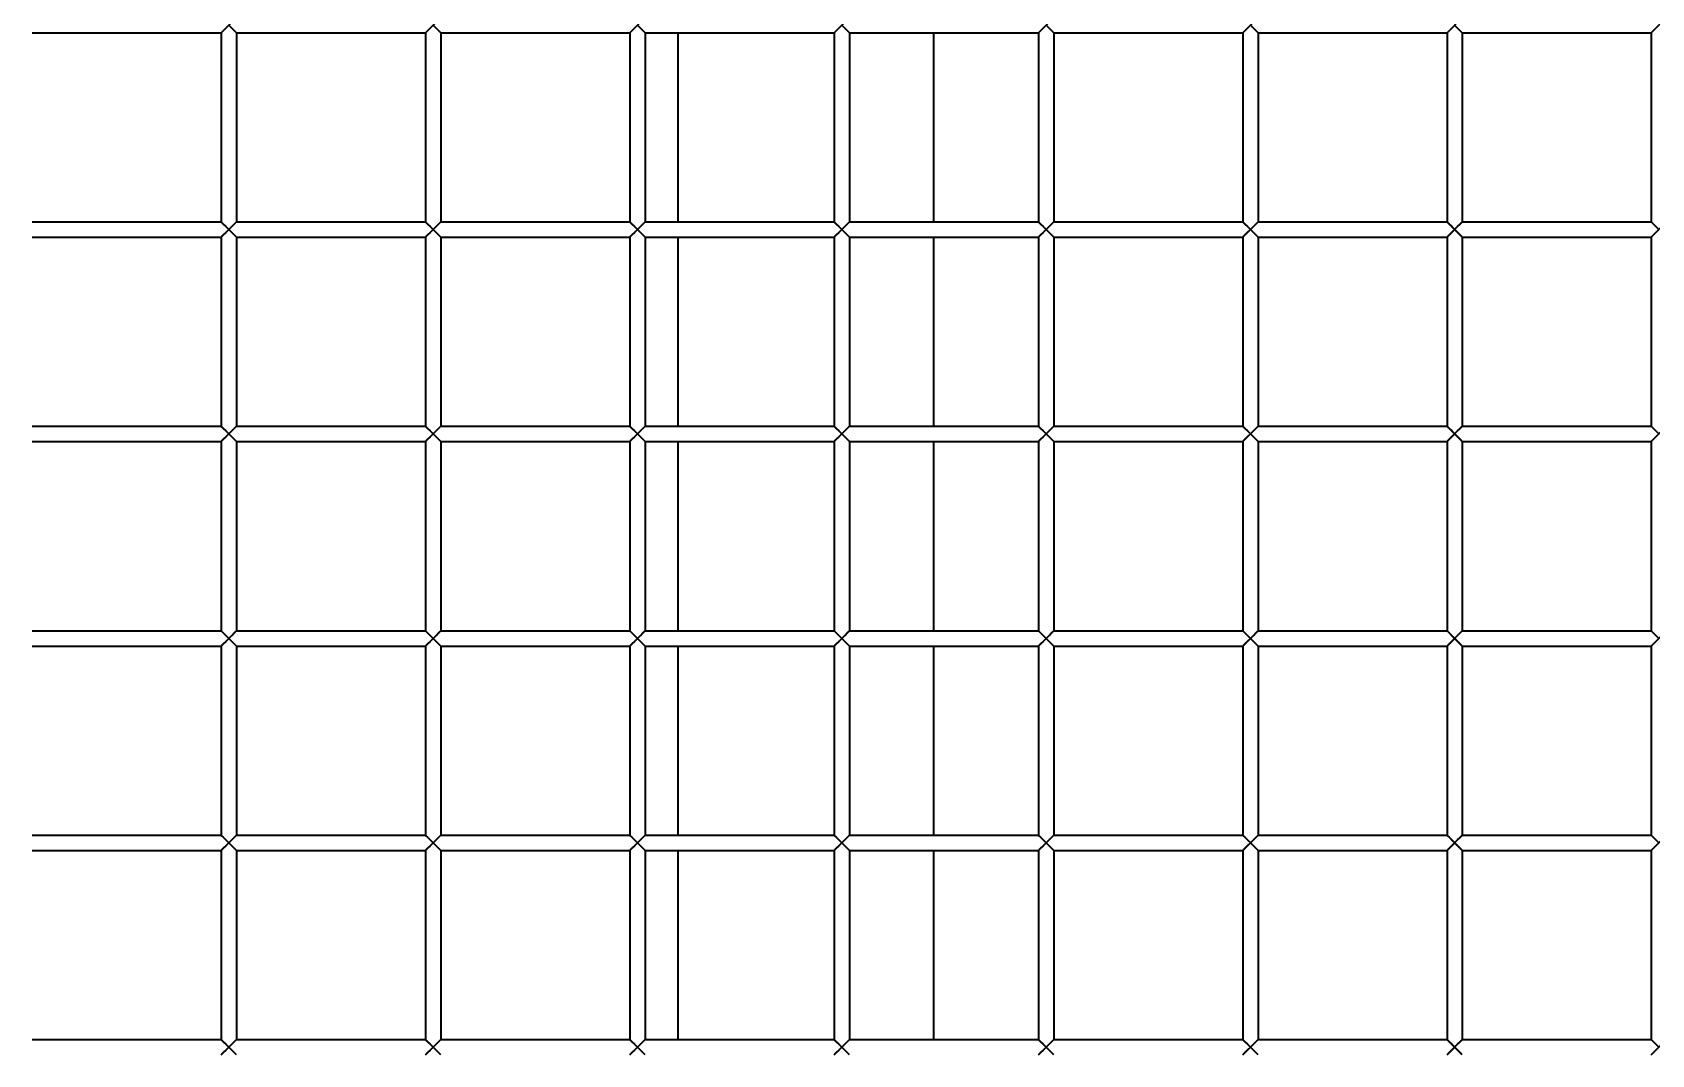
# Model space of a CAD drawing. Header units: millimetres. Extents: x 32496 to 166256, y 3504 to 23939.
# Drawn here: x 45917.2 to 46234.2, y 12467.1 to 12667.1 of the extents above; entities that cross this region are included whole.
import ezdxf

# ---------------------------------------------------------------- set-up
doc = ezdxf.new("R2010")
doc.units = ezdxf.units.MM
doc.layers.get('0').update_dxf_attribs({"lineweight": 35})

msp = doc.modelspace()

# ---------------------------------------------------------------- linework, layer by layer
at = {"linetype": 'Continuous'}
for p, q in [((45954.14, 12667.075), (45957.14, 12670.075)), ((45957.14, 12667.075), (45955.64, 12668.575)), ((45994.14, 12667.075), (45997.14, 12670.075)), ((45997.14, 12667.075), (45995.64, 12668.575)), ((46034.14, 12667.075), (46037.14, 12670.075)), ((46037.14, 12667.075), (46035.64, 12668.575)), ((46074.14, 12667.075), (46077.14, 12670.075)), ((46077.14, 12667.075), (46075.64, 12668.575)), ((46114.14, 12667.075), (46117.14, 12670.075)), ((46117.14, 12667.075), (46115.64, 12668.575)), ((46154.14, 12667.075), (46157.14, 12670.075)), ((46157.14, 12667.075), (46155.64, 12668.575)), ((46194.14, 12667.075), (46197.14, 12670.075)), ((46197.14, 12667.075), (46195.64, 12668.575)), ((46234.14, 12667.075), (46237.14, 12670.075)), ((45917.14, 12667.075), (45954.14, 12667.075)), ((45954.14, 12667.075), (45954.14, 12630.075)), ((45957.14, 12667.075), (45957.14, 12630.075)), ((45957.14, 12667.075), (45994.14, 12667.075)), ((45994.14, 12667.075), (45994.14, 12630.075)), ((45997.14, 12667.075), (45997.14, 12630.075)), ((45997.14, 12667.075), (46034.14, 12667.075)), ((46034.14, 12667.075), (46034.14, 12630.075)), ((46037.14, 12667.075), (46037.14, 12630.075)), ((46037.14, 12667.075), (46074.14, 12667.075)), ((46043.64, 12630.075), (46043.64, 12667.075)), ((46074.14, 12667.075), (46074.14, 12630.075)), ((46077.14, 12667.075), (46077.14, 12630.075)), ((46077.14, 12667.075), (46114.14, 12667.075)), ((46093.64, 12667.075), (46093.64, 12630.075)), ((46114.14, 12667.075), (46114.14, 12630.075)), ((46117.14, 12667.075), (46117.14, 12630.075)), ((46117.14, 12667.075), (46154.14, 12667.075)), ((46154.14, 12667.075), (46154.14, 12630.075)), ((46157.14, 12667.075), (46157.14, 12630.075)), ((46157.14, 12667.075), (46194.14, 12667.075)), ((46194.14, 12667.075), (46194.14, 12630.075)), ((46197.14, 12667.075), (46197.14, 12630.075)), ((46197.14, 12667.075), (46234.14, 12667.075)), ((46234.14, 12667.075), (46234.14, 12630.075)), ((45917.14, 12630.075), (45954.14, 12630.075)), ((45954.14, 12627.075), (45957.14, 12630.075)), ((45954.14, 12630.075), (45955.64, 12628.575)), ((45957.14, 12630.075), (45994.14, 12630.075)), ((45994.14, 12627.075), (45997.14, 12630.075)), ((45994.14, 12630.075), (45995.64, 12628.575)), ((45997.14, 12630.075), (46034.14, 12630.075)), ((46034.14, 12627.075), (46037.14, 12630.075)), ((46034.14, 12630.075), (46035.64, 12628.575)), ((46037.14, 12630.075), (46074.14, 12630.075)), ((46074.14, 12627.075), (46077.14, 12630.075)), ((46074.14, 12630.075), (46075.64, 12628.575)), ((46077.14, 12630.075), (46114.14, 12630.075)), ((46114.14, 12627.075), (46117.14, 12630.075)), ((46114.14, 12630.075), (46115.64, 12628.575)), ((46117.14, 12630.075), (46154.14, 12630.075)), ((46154.14, 12627.075), (46157.14, 12630.075)), ((46154.14, 12630.075), (46155.64, 12628.575)), ((46157.14, 12630.075), (46194.14, 12630.075)), ((46194.14, 12627.075), (46197.14, 12630.075)), ((46194.14, 12630.075), (46195.64, 12628.575)), ((46197.14, 12630.075), (46234.14, 12630.075)), ((46234.14, 12627.075), (46237.14, 12630.075)), ((46234.14, 12630.075), (46235.64, 12628.575)), ((45917.14, 12627.075), (45954.14, 12627.075)), ((45954.14, 12627.075), (45954.14, 12590.075)), ((45957.14, 12627.075), (45955.64, 12628.575)), ((45957.14, 12627.075), (45957.14, 12590.075)), ((45957.14, 12627.075), (45994.14, 12627.075)), ((45994.14, 12627.075), (45994.14, 12590.075)), ((45997.14, 12627.075), (45995.64, 12628.575)), ((45997.14, 12627.075), (45997.14, 12590.075)), ((45997.14, 12627.075), (46034.14, 12627.075)), ((46034.14, 12627.075), (46034.14, 12590.075)), ((46037.14, 12627.075), (46035.64, 12628.575)), ((46037.14, 12627.075), (46037.14, 12590.075)), ((46037.14, 12627.075), (46074.14, 12627.075)), ((46043.64, 12590.075), (46043.64, 12627.075)), ((46074.14, 12627.075), (46074.14, 12590.075)), ((46077.14, 12627.075), (46075.64, 12628.575)), ((46077.14, 12627.075), (46077.14, 12590.075)), ((46077.14, 12627.075), (46114.14, 12627.075)), ((46093.64, 12627.075), (46093.64, 12590.075)), ((46114.14, 12627.075), (46114.14, 12590.075)), ((46117.14, 12627.075), (46115.64, 12628.575)), ((46117.14, 12627.075), (46117.14, 12590.075)), ((46117.14, 12627.075), (46154.14, 12627.075)), ((46154.14, 12627.075), (46154.14, 12590.075)), ((46157.14, 12627.075), (46155.64, 12628.575)), ((46157.14, 12627.075), (46157.14, 12590.075)), ((46157.14, 12627.075), (46194.14, 12627.075)), ((46194.14, 12627.075), (46194.14, 12590.075)), ((46197.14, 12627.075), (46195.64, 12628.575)), ((46197.14, 12627.075), (46197.14, 12590.075)), ((46197.14, 12627.075), (46234.14, 12627.075)), ((46234.14, 12627.075), (46234.14, 12590.075)), ((45917.14, 12590.075), (45954.14, 12590.075)), ((45954.14, 12587.075), (45957.14, 12590.075)), ((45954.14, 12590.075), (45955.64, 12588.575)), ((45957.14, 12587.075), (45955.64, 12588.575)), ((45957.14, 12590.075), (45994.14, 12590.075)), ((45994.14, 12587.075), (45997.14, 12590.075)), ((45994.14, 12590.075), (45995.64, 12588.575)), ((45997.14, 12587.075), (45995.64, 12588.575)), ((45997.14, 12590.075), (46034.14, 12590.075)), ((46034.14, 12587.075), (46037.14, 12590.075)), ((46034.14, 12590.075), (46035.64, 12588.575)), ((46037.14, 12587.075), (46035.64, 12588.575)), ((46037.14, 12590.075), (46074.14, 12590.075)), ((46074.14, 12587.075), (46077.14, 12590.075)), ((46074.14, 12590.075), (46075.64, 12588.575)), ((46077.14, 12587.075), (46075.64, 12588.575)), ((46077.14, 12590.075), (46114.14, 12590.075)), ((46114.14, 12587.075), (46117.14, 12590.075)), ((46114.14, 12590.075), (46115.64, 12588.575)), ((46117.14, 12587.075), (46115.64, 12588.575)), ((46117.14, 12590.075), (46154.14, 12590.075)), ((46154.14, 12587.075), (46157.14, 12590.075)), ((46154.14, 12590.075), (46155.64, 12588.575)), ((46157.14, 12587.075), (46155.64, 12588.575)), ((46157.14, 12590.075), (46194.14, 12590.075)), ((46194.14, 12587.075), (46197.14, 12590.075)), ((46194.14, 12590.075), (46195.64, 12588.575)), ((46197.14, 12587.075), (46195.64, 12588.575)), ((46197.14, 12590.075), (46234.14, 12590.075)), ((46234.14, 12587.075), (46237.14, 12590.075)), ((46234.14, 12590.075), (46235.64, 12588.575)), ((45917.14, 12587.075), (45954.14, 12587.075)), ((45954.14, 12587.075), (45954.14, 12550.075)), ((45957.14, 12587.075), (45957.14, 12550.075)), ((45957.14, 12587.075), (45994.14, 12587.075)), ((45994.14, 12587.075), (45994.14, 12550.075)), ((45997.14, 12587.075), (45997.14, 12550.075)), ((45997.14, 12587.075), (46034.14, 12587.075)), ((46034.14, 12587.075), (46034.14, 12550.075)), ((46037.14, 12587.075), (46037.14, 12550.075)), ((46037.14, 12587.075), (46074.14, 12587.075)), ((46043.64, 12550.075), (46043.64, 12587.075)), ((46074.14, 12587.075), (46074.14, 12550.075)), ((46077.14, 12587.075), (46077.14, 12550.075)), ((46077.14, 12587.075), (46114.14, 12587.075)), ((46093.64, 12587.075), (46093.64, 12550.075)), ((46114.14, 12587.075), (46114.14, 12550.075)), ((46117.14, 12587.075), (46117.14, 12550.075)), ((46117.14, 12587.075), (46154.14, 12587.075)), ((46154.14, 12587.075), (46154.14, 12550.075)), ((46157.14, 12587.075), (46157.14, 12550.075)), ((46157.14, 12587.075), (46194.14, 12587.075)), ((46194.14, 12587.075), (46194.14, 12550.075)), ((46197.14, 12587.075), (46197.14, 12550.075)), ((46197.14, 12587.075), (46234.14, 12587.075)), ((46234.14, 12587.075), (46234.14, 12550.075)), ((45917.14, 12550.075), (45954.14, 12550.075)), ((45954.14, 12547.075), (45957.14, 12550.075)), ((45954.14, 12550.075), (45955.64, 12548.575)), ((45957.14, 12550.075), (45994.14, 12550.075)), ((45994.14, 12547.075), (45997.14, 12550.075)), ((45994.14, 12550.075), (45995.64, 12548.575)), ((45997.14, 12550.075), (46034.14, 12550.075)), ((46034.14, 12547.075), (46037.14, 12550.075)), ((46034.14, 12550.075), (46035.64, 12548.575)), ((46037.14, 12550.075), (46074.14, 12550.075)), ((46074.14, 12547.075), (46077.14, 12550.075)), ((46074.14, 12550.075), (46075.64, 12548.575)), ((46077.14, 12550.075), (46114.14, 12550.075)), ((46114.14, 12547.075), (46117.14, 12550.075)), ((46114.14, 12550.075), (46115.64, 12548.575)), ((46117.14, 12550.075), (46154.14, 12550.075)), ((46154.14, 12547.075), (46157.14, 12550.075)), ((46154.14, 12550.075), (46155.64, 12548.575)), ((46157.14, 12550.075), (46194.14, 12550.075)), ((46194.14, 12547.075), (46197.14, 12550.075)), ((46194.14, 12550.075), (46195.64, 12548.575)), ((46197.14, 12550.075), (46234.14, 12550.075)), ((46234.14, 12547.075), (46237.14, 12550.075)), ((46234.14, 12550.075), (46235.64, 12548.575)), ((45917.14, 12547.075), (45954.14, 12547.075)), ((45954.14, 12547.075), (45954.14, 12510.075)), ((45957.14, 12547.075), (45955.64, 12548.575)), ((45957.14, 12547.075), (45957.14, 12510.075)), ((45957.14, 12547.075), (45994.14, 12547.075)), ((45994.14, 12547.075), (45994.14, 12510.075)), ((45997.14, 12547.075), (45995.64, 12548.575)), ((45997.14, 12547.075), (45997.14, 12510.075)), ((45997.14, 12547.075), (46034.14, 12547.075)), ((46034.14, 12547.075), (46034.14, 12510.075)), ((46037.14, 12547.075), (46035.64, 12548.575)), ((46037.14, 12547.075), (46037.14, 12510.075)), ((46037.14, 12547.075), (46074.14, 12547.075)), ((46043.64, 12510.075), (46043.64, 12547.075)), ((46074.14, 12547.075), (46074.14, 12510.075)), ((46077.14, 12547.075), (46075.64, 12548.575)), ((46077.14, 12547.075), (46077.14, 12510.075)), ((46077.14, 12547.075), (46114.14, 12547.075)), ((46093.64, 12547.075), (46093.64, 12510.075)), ((46114.14, 12547.075), (46114.14, 12510.075)), ((46117.14, 12547.075), (46115.64, 12548.575)), ((46117.14, 12547.075), (46117.14, 12510.075)), ((46117.14, 12547.075), (46154.14, 12547.075)), ((46154.14, 12547.075), (46154.14, 12510.075)), ((46157.14, 12547.075), (46155.64, 12548.575)), ((46157.14, 12547.075), (46157.14, 12510.075)), ((46157.14, 12547.075), (46194.14, 12547.075)), ((46194.14, 12547.075), (46194.14, 12510.075)), ((46197.14, 12547.075), (46195.64, 12548.575)), ((46197.14, 12547.075), (46197.14, 12510.075)), ((46197.14, 12547.075), (46234.14, 12547.075)), ((46234.14, 12547.075), (46234.14, 12510.075)), ((45917.14, 12510.075), (45954.14, 12510.075)), ((45954.14, 12507.075), (45957.14, 12510.075)), ((45954.14, 12510.075), (45955.64, 12508.575)), ((45957.14, 12510.075), (45994.14, 12510.075)), ((45994.14, 12507.075), (45997.14, 12510.075)), ((45994.14, 12510.075), (45995.64, 12508.575)), ((45997.14, 12510.075), (46034.14, 12510.075)), ((46034.14, 12507.075), (46037.14, 12510.075)), ((46034.14, 12510.075), (46035.64, 12508.575)), ((46037.14, 12510.075), (46074.14, 12510.075)), ((46074.14, 12507.075), (46077.14, 12510.075)), ((46074.14, 12510.075), (46075.64, 12508.575)), ((46077.14, 12510.075), (46114.14, 12510.075)), ((46114.14, 12507.075), (46117.14, 12510.075)), ((46114.14, 12510.075), (46115.64, 12508.575)), ((46117.14, 12510.075), (46154.14, 12510.075)), ((46154.14, 12507.075), (46157.14, 12510.075)), ((46154.14, 12510.075), (46155.64, 12508.575)), ((46157.14, 12510.075), (46194.14, 12510.075)), ((46194.14, 12507.075), (46197.14, 12510.075)), ((46194.14, 12510.075), (46195.64, 12508.575)), ((46197.14, 12510.075), (46234.14, 12510.075)), ((46234.14, 12507.075), (46237.14, 12510.075)), ((46234.14, 12510.075), (46235.64, 12508.575)), ((45917.14, 12507.075), (45954.14, 12507.075)), ((45954.14, 12507.075), (45954.14, 12470.075)), ((45957.14, 12507.075), (45955.64, 12508.575)), ((45957.14, 12507.075), (45957.14, 12470.075)), ((45957.14, 12507.075), (45994.14, 12507.075)), ((45994.14, 12507.075), (45994.14, 12470.075)), ((45997.14, 12507.075), (45995.64, 12508.575)), ((45997.14, 12507.075), (45997.14, 12470.075)), ((45997.14, 12507.075), (46034.14, 12507.075)), ((46034.14, 12507.075), (46034.14, 12470.075)), ((46037.14, 12507.075), (46035.64, 12508.575)), ((46037.14, 12507.075), (46037.14, 12470.075)), ((46037.14, 12507.075), (46074.14, 12507.075)), ((46043.64, 12470.075), (46043.64, 12507.075)), ((46074.14, 12507.075), (46074.14, 12470.075)), ((46077.14, 12507.075), (46075.64, 12508.575)), ((46077.14, 12507.075), (46077.14, 12470.075)), ((46077.14, 12507.075), (46114.14, 12507.075)), ((46093.64, 12507.075), (46093.64, 12470.075)), ((46114.14, 12507.075), (46114.14, 12470.075)), ((46117.14, 12507.075), (46115.64, 12508.575)), ((46117.14, 12507.075), (46117.14, 12470.075)), ((46117.14, 12507.075), (46154.14, 12507.075)), ((46154.14, 12507.075), (46154.14, 12470.075)), ((46157.14, 12507.075), (46155.64, 12508.575)), ((46157.14, 12507.075), (46157.14, 12470.075)), ((46157.14, 12507.075), (46194.14, 12507.075)), ((46194.14, 12507.075), (46194.14, 12470.075)), ((46197.14, 12507.075), (46195.64, 12508.575)), ((46197.14, 12507.075), (46197.14, 12470.075)), ((46197.14, 12507.075), (46234.14, 12507.075)), ((46234.14, 12507.075), (46234.14, 12470.075)), ((45917.14, 12470.075), (45954.14, 12470.075)), ((45954.14, 12467.075), (45957.14, 12470.075)), ((45954.14, 12470.075), (45955.64, 12468.575)), ((45957.14, 12467.075), (45955.64, 12468.575)), ((45957.14, 12470.075), (45994.14, 12470.075)), ((45994.14, 12467.075), (45997.14, 12470.075)), ((45994.14, 12470.075), (45995.64, 12468.575)), ((45997.14, 12467.075), (45995.64, 12468.575)), ((45997.14, 12470.075), (46034.14, 12470.075)), ((46034.14, 12467.075), (46037.14, 12470.075)), ((46034.14, 12470.075), (46035.64, 12468.575)), ((46037.14, 12467.075), (46035.64, 12468.575)), ((46037.14, 12470.075), (46074.14, 12470.075)), ((46074.14, 12467.075), (46077.14, 12470.075)), ((46074.14, 12470.075), (46075.64, 12468.575)), ((46077.14, 12467.075), (46075.64, 12468.575)), ((46077.14, 12470.075), (46114.14, 12470.075)), ((46114.14, 12467.075), (46117.14, 12470.075)), ((46114.14, 12470.075), (46115.64, 12468.575)), ((46117.14, 12467.075), (46115.64, 12468.575)), ((46117.14, 12470.075), (46154.14, 12470.075)), ((46154.14, 12467.075), (46157.14, 12470.075)), ((46154.14, 12470.075), (46155.64, 12468.575)), ((46157.14, 12467.075), (46155.64, 12468.575)), ((46157.14, 12470.075), (46194.14, 12470.075)), ((46194.14, 12467.075), (46197.14, 12470.075)), ((46194.14, 12470.075), (46195.64, 12468.575)), ((46197.14, 12467.075), (46195.64, 12468.575)), ((46197.14, 12470.075), (46234.14, 12470.075)), ((46234.14, 12467.075), (46237.14, 12470.075)), ((46234.14, 12470.075), (46235.64, 12468.575))]:
    msp.add_line(p, q, dxfattribs=at)
for points in [[(45954.255, 12629.96), (45954.57, 12629.645), (45955.06, 12629.155), (45956.229, 12627.986)], [(45955.64, 12628.575), (45956.227, 12629.162), (45956.702, 12629.638), (45957.025, 12629.961)], [(45994.255, 12629.96), (45994.57, 12629.645), (45995.06, 12629.155), (45996.229, 12627.986)], [(45995.64, 12628.575), (45996.227, 12629.162), (45996.702, 12629.638), (45997.025, 12629.961)], [(46034.255, 12629.96), (46034.57, 12629.645), (46035.06, 12629.155), (46036.229, 12627.986)], [(46035.64, 12628.575), (46036.227, 12629.162), (46036.702, 12629.638), (46037.025, 12629.961)], [(46074.255, 12629.96), (46074.57, 12629.645), (46075.06, 12629.155), (46076.229, 12627.986)], [(46075.64, 12628.575), (46076.227, 12629.162), (46076.702, 12629.638), (46077.025, 12629.961)], [(46114.255, 12629.96), (46114.57, 12629.645), (46115.06, 12629.155), (46116.229, 12627.986)], [(46115.64, 12628.575), (46116.227, 12629.162), (46116.702, 12629.638), (46117.025, 12629.961)], [(46154.255, 12629.96), (46154.57, 12629.645), (46155.06, 12629.155), (46156.229, 12627.986)], [(46155.64, 12628.575), (46156.227, 12629.162), (46156.702, 12629.638), (46157.025, 12629.961)], [(46194.255, 12629.96), (46194.57, 12629.645), (46195.06, 12629.155), (46196.229, 12627.986)], [(46195.64, 12628.575), (46196.227, 12629.162), (46196.702, 12629.638), (46197.025, 12629.961)], [(45955.64, 12628.575), (45955.049, 12627.985), (45954.579, 12627.515), (45954.254, 12627.19)], [(45957.024, 12627.192), (45956.701, 12627.514), (45956.229, 12627.986)], [(45995.64, 12628.575), (45995.049, 12627.985), (45994.579, 12627.515), (45994.254, 12627.19)], [(45997.024, 12627.192), (45996.701, 12627.514), (45996.229, 12627.986)], [(46035.64, 12628.575), (46035.049, 12627.985), (46034.579, 12627.515), (46034.254, 12627.19)], [(46037.024, 12627.192), (46036.701, 12627.514), (46036.229, 12627.986)], [(46075.64, 12628.575), (46075.049, 12627.985), (46074.579, 12627.515), (46074.254, 12627.19)], [(46077.024, 12627.192), (46076.701, 12627.514), (46076.229, 12627.986)], [(46115.64, 12628.575), (46115.049, 12627.985), (46114.579, 12627.515), (46114.254, 12627.19)], [(46117.024, 12627.192), (46116.701, 12627.514), (46116.229, 12627.986)], [(46155.64, 12628.575), (46155.049, 12627.985), (46154.579, 12627.515), (46154.254, 12627.19)], [(46157.024, 12627.192), (46156.701, 12627.514), (46156.229, 12627.986)], [(46195.64, 12628.575), (46195.049, 12627.985), (46194.579, 12627.515), (46194.254, 12627.19)], [(46197.024, 12627.192), (46196.701, 12627.514), (46196.229, 12627.986)], [(45955.64, 12588.575), (45955.049, 12587.985), (45954.579, 12587.515), (45954.254, 12587.19)], [(45954.255, 12589.96), (45954.57, 12589.645), (45955.06, 12589.155), (45956.229, 12587.986)], [(45955.64, 12588.575), (45956.227, 12589.162), (45956.702, 12589.638), (45957.025, 12589.961)], [(45957.024, 12587.192), (45956.701, 12587.514), (45956.229, 12587.986)], [(45995.64, 12588.575), (45995.049, 12587.985), (45994.579, 12587.515), (45994.254, 12587.19)], [(45994.255, 12589.96), (45994.57, 12589.645), (45995.06, 12589.155), (45996.229, 12587.986)], [(45995.64, 12588.575), (45996.227, 12589.162), (45996.702, 12589.638), (45997.025, 12589.961)], [(45997.024, 12587.192), (45996.701, 12587.514), (45996.229, 12587.986)], [(46035.64, 12588.575), (46035.049, 12587.985), (46034.579, 12587.515), (46034.254, 12587.19)], [(46034.255, 12589.96), (46034.57, 12589.645), (46035.06, 12589.155), (46036.229, 12587.986)], [(46035.64, 12588.575), (46036.227, 12589.162), (46036.702, 12589.638), (46037.025, 12589.961)], [(46037.024, 12587.192), (46036.701, 12587.514), (46036.229, 12587.986)], [(46075.64, 12588.575), (46075.049, 12587.985), (46074.579, 12587.515), (46074.254, 12587.19)], [(46074.255, 12589.96), (46074.57, 12589.645), (46075.06, 12589.155), (46076.229, 12587.986)], [(46075.64, 12588.575), (46076.227, 12589.162), (46076.702, 12589.638), (46077.025, 12589.961)], [(46077.024, 12587.192), (46076.701, 12587.514), (46076.229, 12587.986)], [(46115.64, 12588.575), (46115.049, 12587.985), (46114.579, 12587.515), (46114.254, 12587.19)], [(46114.255, 12589.96), (46114.57, 12589.645), (46115.06, 12589.155), (46116.229, 12587.986)], [(46115.64, 12588.575), (46116.227, 12589.162), (46116.702, 12589.638), (46117.025, 12589.961)], [(46117.024, 12587.192), (46116.701, 12587.514), (46116.229, 12587.986)], [(46155.64, 12588.575), (46155.049, 12587.985), (46154.579, 12587.515), (46154.254, 12587.19)], [(46154.255, 12589.96), (46154.57, 12589.645), (46155.06, 12589.155), (46156.229, 12587.986)], [(46155.64, 12588.575), (46156.227, 12589.162), (46156.702, 12589.638), (46157.025, 12589.961)], [(46157.024, 12587.192), (46156.701, 12587.514), (46156.229, 12587.986)], [(46195.64, 12588.575), (46195.049, 12587.985), (46194.579, 12587.515), (46194.254, 12587.19)], [(46194.255, 12589.96), (46194.57, 12589.645), (46195.06, 12589.155), (46196.229, 12587.986)], [(46195.64, 12588.575), (46196.227, 12589.162), (46196.702, 12589.638), (46197.025, 12589.961)], [(46197.024, 12587.192), (46196.701, 12587.514), (46196.229, 12587.986)], [(45954.255, 12549.96), (45954.57, 12549.645), (45955.06, 12549.155), (45956.229, 12547.986)], [(45955.64, 12548.575), (45956.227, 12549.162), (45956.702, 12549.638), (45957.025, 12549.961)], [(45994.255, 12549.96), (45994.57, 12549.645), (45995.06, 12549.155), (45996.229, 12547.986)], [(45995.64, 12548.575), (45996.227, 12549.162), (45996.702, 12549.638), (45997.025, 12549.961)], [(46034.255, 12549.96), (46034.57, 12549.645), (46035.06, 12549.155), (46036.229, 12547.986)], [(46035.64, 12548.575), (46036.227, 12549.162), (46036.702, 12549.638), (46037.025, 12549.961)], [(46074.255, 12549.96), (46074.57, 12549.645), (46075.06, 12549.155), (46076.229, 12547.986)], [(46075.64, 12548.575), (46076.227, 12549.162), (46076.702, 12549.638), (46077.025, 12549.961)], [(46114.255, 12549.96), (46114.57, 12549.645), (46115.06, 12549.155), (46116.229, 12547.986)], [(46115.64, 12548.575), (46116.227, 12549.162), (46116.702, 12549.638), (46117.025, 12549.961)], [(46154.255, 12549.96), (46154.57, 12549.645), (46155.06, 12549.155), (46156.229, 12547.986)], [(46155.64, 12548.575), (46156.227, 12549.162), (46156.702, 12549.638), (46157.025, 12549.961)], [(46194.255, 12549.96), (46194.57, 12549.645), (46195.06, 12549.155), (46196.229, 12547.986)], [(46195.64, 12548.575), (46196.227, 12549.162), (46196.702, 12549.638), (46197.025, 12549.961)], [(45955.64, 12548.575), (45955.049, 12547.985), (45954.579, 12547.515), (45954.254, 12547.19)], [(45957.024, 12547.192), (45956.701, 12547.514), (45956.229, 12547.986)], [(45995.64, 12548.575), (45995.049, 12547.985), (45994.579, 12547.515), (45994.254, 12547.19)], [(45997.024, 12547.192), (45996.701, 12547.514), (45996.229, 12547.986)], [(46035.64, 12548.575), (46035.049, 12547.985), (46034.579, 12547.515), (46034.254, 12547.19)], [(46037.024, 12547.192), (46036.701, 12547.514), (46036.229, 12547.986)], [(46075.64, 12548.575), (46075.049, 12547.985), (46074.579, 12547.515), (46074.254, 12547.19)], [(46077.024, 12547.192), (46076.701, 12547.514), (46076.229, 12547.986)], [(46115.64, 12548.575), (46115.049, 12547.985), (46114.579, 12547.515), (46114.254, 12547.19)], [(46117.024, 12547.192), (46116.701, 12547.514), (46116.229, 12547.986)], [(46155.64, 12548.575), (46155.049, 12547.985), (46154.579, 12547.515), (46154.254, 12547.19)], [(46157.024, 12547.192), (46156.701, 12547.514), (46156.229, 12547.986)], [(46195.64, 12548.575), (46195.049, 12547.985), (46194.579, 12547.515), (46194.254, 12547.19)], [(46197.024, 12547.192), (46196.701, 12547.514), (46196.229, 12547.986)], [(45954.255, 12509.96), (45954.57, 12509.645), (45955.06, 12509.155), (45956.229, 12507.986)], [(45955.64, 12508.575), (45956.227, 12509.162), (45956.702, 12509.638), (45957.025, 12509.961)], [(45994.255, 12509.96), (45994.57, 12509.645), (45995.06, 12509.155), (45996.229, 12507.986)], [(45995.64, 12508.575), (45996.227, 12509.162), (45996.702, 12509.638), (45997.025, 12509.961)], [(46034.255, 12509.96), (46034.57, 12509.645), (46035.06, 12509.155), (46036.229, 12507.986)], [(46035.64, 12508.575), (46036.227, 12509.162), (46036.702, 12509.638), (46037.025, 12509.961)], [(46074.255, 12509.96), (46074.57, 12509.645), (46075.06, 12509.155), (46076.229, 12507.986)], [(46075.64, 12508.575), (46076.227, 12509.162), (46076.702, 12509.638), (46077.025, 12509.961)], [(46114.255, 12509.96), (46114.57, 12509.645), (46115.06, 12509.155), (46116.229, 12507.986)], [(46115.64, 12508.575), (46116.227, 12509.162), (46116.702, 12509.638), (46117.025, 12509.961)], [(46154.255, 12509.96), (46154.57, 12509.645), (46155.06, 12509.155), (46156.229, 12507.986)], [(46155.64, 12508.575), (46156.227, 12509.162), (46156.702, 12509.638), (46157.025, 12509.961)], [(46194.255, 12509.96), (46194.57, 12509.645), (46195.06, 12509.155), (46196.229, 12507.986)], [(46195.64, 12508.575), (46196.227, 12509.162), (46196.702, 12509.638), (46197.025, 12509.961)], [(45955.64, 12508.575), (45955.049, 12507.985), (45954.579, 12507.515), (45954.254, 12507.19)], [(45957.024, 12507.192), (45956.701, 12507.514), (45956.229, 12507.986)], [(45995.64, 12508.575), (45995.049, 12507.985), (45994.579, 12507.515), (45994.254, 12507.19)], [(45997.024, 12507.192), (45996.701, 12507.514), (45996.229, 12507.986)], [(46035.64, 12508.575), (46035.049, 12507.985), (46034.579, 12507.515), (46034.254, 12507.19)], [(46037.024, 12507.192), (46036.701, 12507.514), (46036.229, 12507.986)], [(46075.64, 12508.575), (46075.049, 12507.985), (46074.579, 12507.515), (46074.254, 12507.19)], [(46077.024, 12507.192), (46076.701, 12507.514), (46076.229, 12507.986)], [(46115.64, 12508.575), (46115.049, 12507.985), (46114.579, 12507.515), (46114.254, 12507.19)], [(46117.024, 12507.192), (46116.701, 12507.514), (46116.229, 12507.986)], [(46155.64, 12508.575), (46155.049, 12507.985), (46154.579, 12507.515), (46154.254, 12507.19)], [(46157.024, 12507.192), (46156.701, 12507.514), (46156.229, 12507.986)], [(46195.64, 12508.575), (46195.049, 12507.985), (46194.579, 12507.515), (46194.254, 12507.19)], [(46197.024, 12507.192), (46196.701, 12507.514), (46196.229, 12507.986)], [(45955.64, 12468.575), (45955.049, 12467.985), (45954.579, 12467.515), (45954.254, 12467.19)], [(45954.255, 12469.96), (45954.57, 12469.645), (45955.06, 12469.155), (45956.229, 12467.986)], [(45955.64, 12468.575), (45956.227, 12469.162), (45956.702, 12469.638), (45957.025, 12469.961)], [(45957.024, 12467.192), (45956.701, 12467.514), (45956.229, 12467.986)], [(45995.64, 12468.575), (45995.049, 12467.985), (45994.579, 12467.515), (45994.254, 12467.19)], [(45994.255, 12469.96), (45994.57, 12469.645), (45995.06, 12469.155), (45996.229, 12467.986)], [(45995.64, 12468.575), (45996.227, 12469.162), (45996.702, 12469.638), (45997.025, 12469.961)], [(45997.024, 12467.192), (45996.701, 12467.514), (45996.229, 12467.986)], [(46035.64, 12468.575), (46035.049, 12467.985), (46034.579, 12467.515), (46034.254, 12467.19)], [(46034.255, 12469.96), (46034.57, 12469.645), (46035.06, 12469.155), (46036.229, 12467.986)], [(46035.64, 12468.575), (46036.227, 12469.162), (46036.702, 12469.638), (46037.025, 12469.961)], [(46037.024, 12467.192), (46036.701, 12467.514), (46036.229, 12467.986)], [(46075.64, 12468.575), (46075.049, 12467.985), (46074.579, 12467.515), (46074.254, 12467.19)], [(46074.255, 12469.96), (46074.57, 12469.645), (46075.06, 12469.155), (46076.229, 12467.986)], [(46075.64, 12468.575), (46076.227, 12469.162), (46076.702, 12469.638), (46077.025, 12469.961)], [(46077.024, 12467.192), (46076.701, 12467.514), (46076.229, 12467.986)], [(46115.64, 12468.575), (46115.049, 12467.985), (46114.579, 12467.515), (46114.254, 12467.19)], [(46114.255, 12469.96), (46114.57, 12469.645), (46115.06, 12469.155), (46116.229, 12467.986)], [(46115.64, 12468.575), (46116.227, 12469.162), (46116.702, 12469.638), (46117.025, 12469.961)], [(46117.024, 12467.192), (46116.701, 12467.514), (46116.229, 12467.986)], [(46155.64, 12468.575), (46155.049, 12467.985), (46154.579, 12467.515), (46154.254, 12467.19)], [(46154.255, 12469.96), (46154.57, 12469.645), (46155.06, 12469.155), (46156.229, 12467.986)], [(46155.64, 12468.575), (46156.227, 12469.162), (46156.702, 12469.638), (46157.025, 12469.961)], [(46157.024, 12467.192), (46156.701, 12467.514), (46156.229, 12467.986)], [(46195.64, 12468.575), (46195.049, 12467.985), (46194.579, 12467.515), (46194.254, 12467.19)], [(46194.255, 12469.96), (46194.57, 12469.645), (46195.06, 12469.155), (46196.229, 12467.986)], [(46195.64, 12468.575), (46196.227, 12469.162), (46196.702, 12469.638), (46197.025, 12469.961)], [(46197.024, 12467.192), (46196.701, 12467.514), (46196.229, 12467.986)]]:
    msp.add_lwpolyline(points, dxfattribs=at)

doc.saveas('drawing.dxf')
